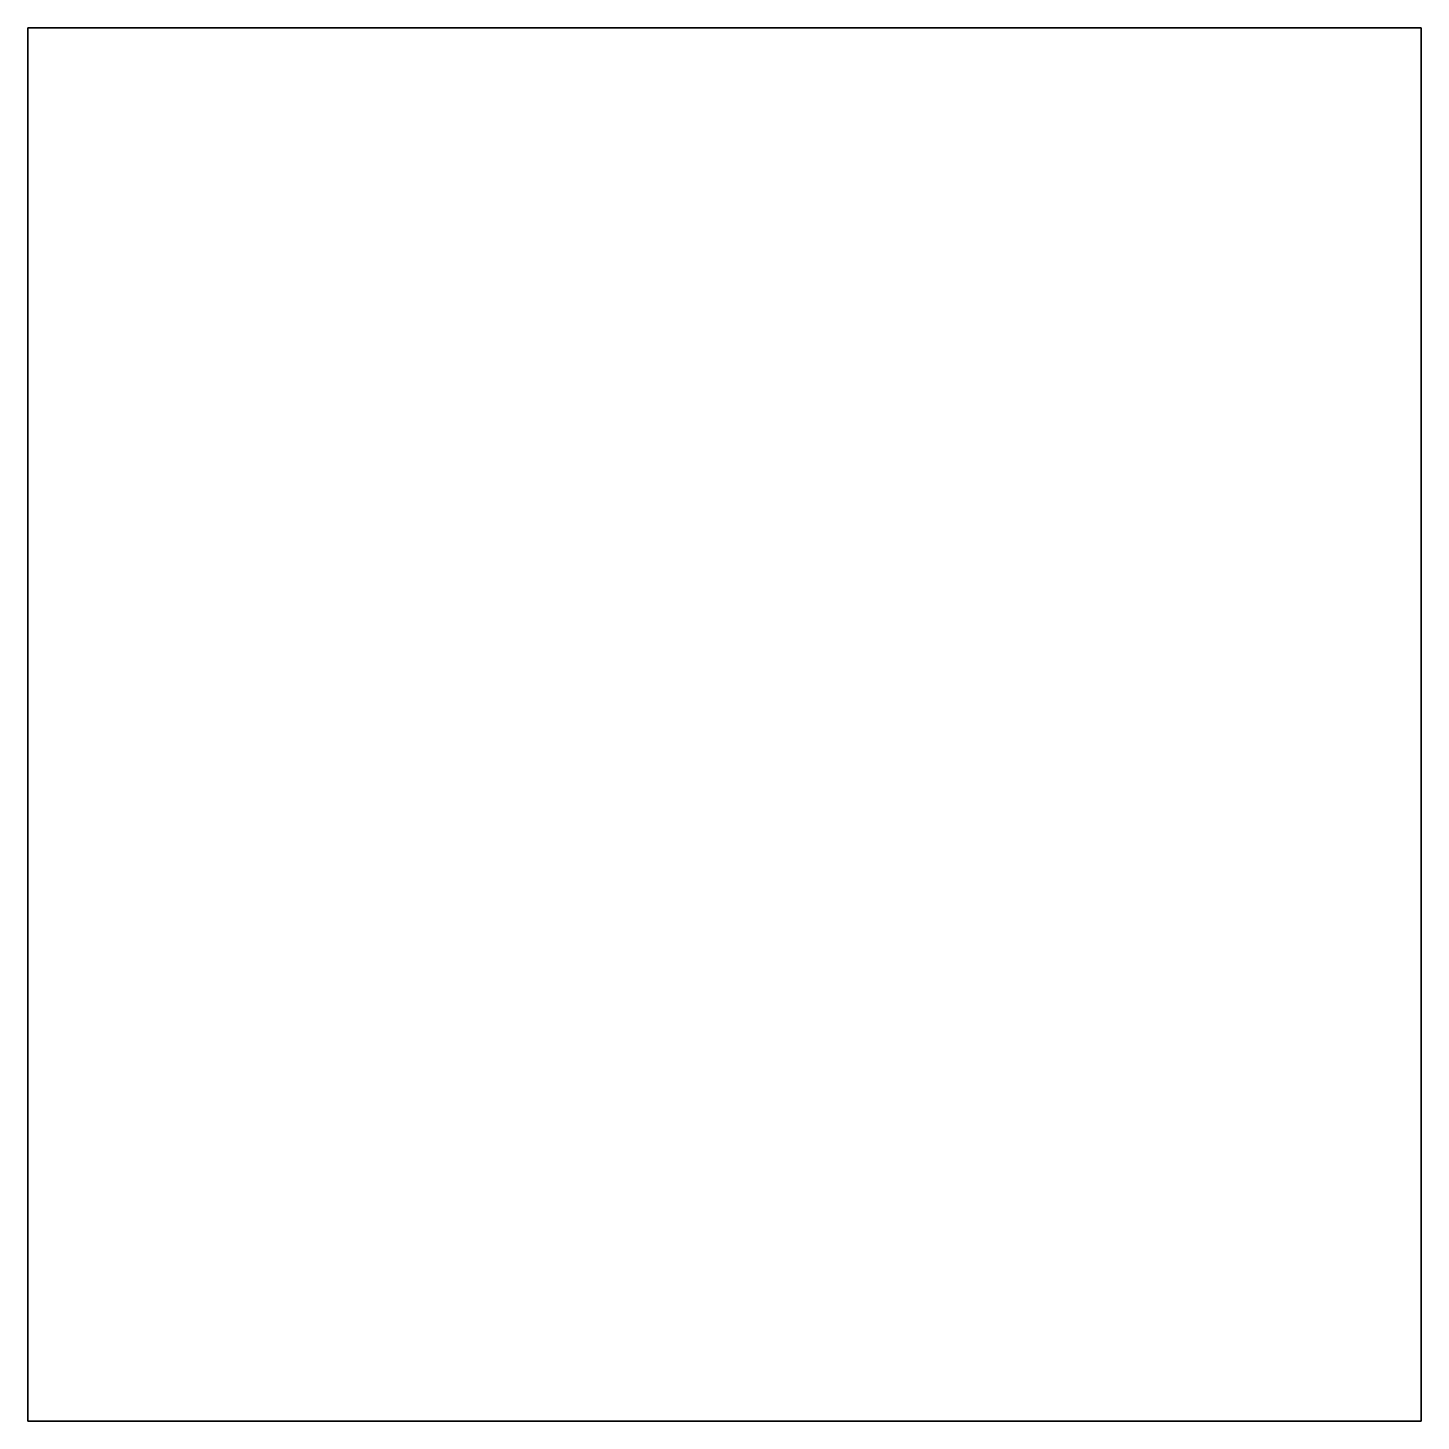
# Model space of a CAD drawing. Header units: millimetres. Extents: x -1.2 to 1.2, y -7.7 to 11.6.
# Drawn here: x 0 to 1, y 10.57 to 11.57 of the extents above; entities that cross this region are included whole.
import ezdxf

# ---------------------------------------------------------------- set-up
doc = ezdxf.new("R2010")
doc.units = ezdxf.units.MM

msp = doc.modelspace()

# ---------------------------------------------------------------- linework, layer by layer
for points in [[(1, 11.57, -2), (1, 11.57, -3), (0, 11.57, -3), (0, 11.57, -2)], [(1, 11.57, -3), (1, 10.57, -3), (0, 10.57, -3), (0, 11.57, -3)], [(0, 11.57, -3), (0, 10.57, -3), (0, 10.57, -2), (0, 11.57, -2)], [(0, 11.57, -2), (0, 10.57, -2), (1, 10.57, -2), (1, 11.57, -2)], [(1, 10.57, -2), (1, 10.57, -3), (1, 11.57, -3), (1, 11.57, -2)], [(0, 10.57, -2), (0, 10.57, -3), (1, 10.57, -3), (1, 10.57, -2)]]:
    msp.add_3dface(points)

doc.saveas('drawing.dxf')
